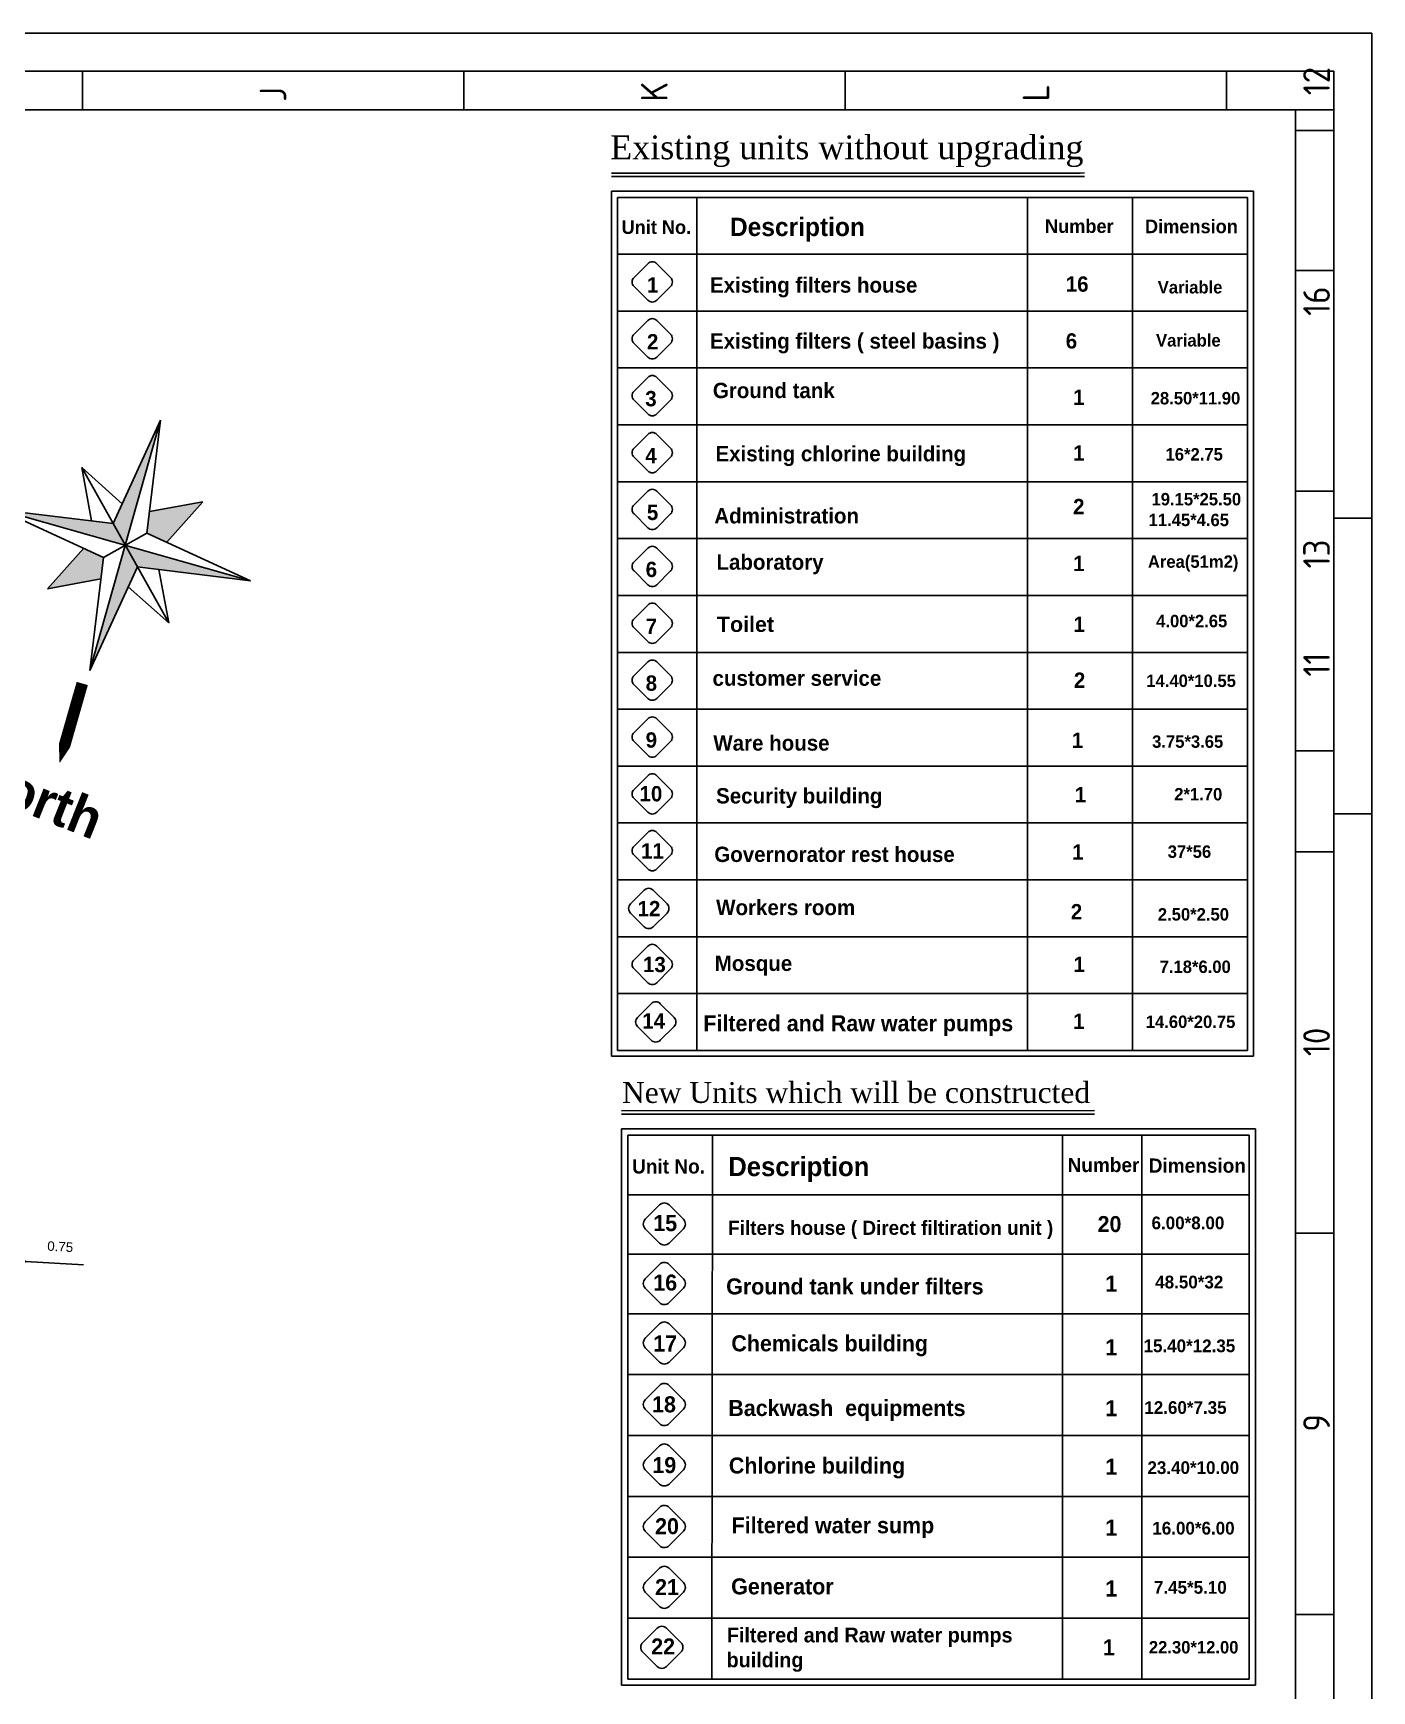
# Model space of a CAD drawing. Header units: inches. Extents: x 17 to 217, y 4 to 204.
# Drawn here: x 147.1 to 217.3, y 116.5 to 203.5 of the extents above; entities that cross this region are included whole.
import ezdxf

# ---------------------------------------------------------------- set-up
doc = ezdxf.new("R2010")
doc.units = ezdxf.units.IN
doc.header["$MEASUREMENT"] = 0
for name, color, linetype in [('035', 5, 'Continuous'), ('LAYER4', 34, 'Continuous'), ('TEXT', 6, 'Continuous')]:
    doc.layers.add(name, color=color, linetype=linetype)
doc.styles.add('Annotative', font='arial.ttf')
doc.styles.add('english', font='times.ttf')
doc.styles.add('ISO Proportional', font='isocp.shx')
doc.styles.add('ROMANTIC', font='romab___.ttf')
doc.styles.get("Standard").update_dxf_attribs({"font": 'arial.ttf'})
doc.dimstyles.new('basem', dxfattribs={"dimtxt": 1.5, "dimasz": 0.5, "dimexe": 1.25, "dimexo": 0.625, "dimtad": 1, "dimzin": 1, "dimdsep": 46, "dimlunit": 6, "dimtxsty": 'Standard', "dimcen": 0.3, "dimse1": 1, "dimse2": 1, "dimadec": 0, "dimazin": 0, "dimtfac": 1, "dimtmove": 0, "dimatfit": 3, "dimfxl": 1, "dimtolj": 1, "dimtzin": 0, "dimarcsym": 0})

# ---------------------------------------------------------------- blocks, each defined once
blk = doc.blocks.new('*D70')
at = {"color": 0, "lineweight": -2, "transparency": 16777216}
for p, q in [((144.948, 139.175), (144.449, 139.205)), ((145.447, 139.146), (146.183, 139.103)), ((146.682, 139.074), (149.729, 138.896))]:
    blk.add_line(p, q, dxfattribs=at)
at = {"color": 0, "transparency": 16777216}
for points in [[(144.953, 139.259), (144.943, 139.092), (145.447, 139.146)], [(146.687, 139.157), (146.677, 138.991), (146.183, 139.103)]]:
    blk.add_solid(points, dxfattribs=at)
at = {"layer": 'Defpoints', "color": 0, "transparency": 16777216}
for p in [(145.484, 139.784, 0.071), (146.22, 139.741, 0.058), (146.183, 139.103)]:
    blk.add_point(p, dxfattribs=at)
at = {"color": 0, "transparency": 16777216, "insert": (148.507, 139.849), "char_height": 1.5, "attachment_point": 5, "rotation": 356.65533, "style": 'Annotative'}
blk.add_mtext('\\A1;{\\H0.33333x;0.75}', dxfattribs=at)

msp = doc.modelspace()

# ---------------------------------------------------------------- hatches: boundary and pattern name
at = {"layer": 'LAYER4', "linetype": 'Continuous'}
h = msp.add_hatch(color=256, dxfattribs=at)
h.paths.add_polyline_path([(150.642, 174.879), (150.779, 176.011), (149.743, 176.487), (147.841, 174.369)])
h.paths.add_polyline_path([(153.191, 178.414), (153.053, 177.282), (154.089, 176.806), (155.991, 178.924)])
h.paths.add_polyline_path([(153.773, 183.21), (151.281, 177.783), (151.916, 176.646)])
h.paths.add_polyline_path([(151.916, 176.646), (151.281, 177.783), (145.352, 178.503)])
h.paths.add_polyline_path([(150.059, 170.082), (152.552, 175.509), (151.916, 176.646)])
h.paths.add_polyline_path([(151.916, 176.646), (152.552, 175.509), (158.48, 174.789)])

# ---------------------------------------------------------------- linework, layer by layer
for p, q in [((19.41, 201.507, -0.445), (215.302, 201.514, -0.409)), ((215.302, 201.514, -0.409), (215.298, 6.452, -0.445)), ((177.415, 196.176, -0.445), (202.226, 196.194, -0.445)), ((177.415, 196.176, -0.445), (202.006, 196.176, -0.445)), ((177.415, 195.995, -0.445), (202.226, 195.995, -0.445)), ((211.102, 195.216, -0.445), (177.416, 195.216, -0.445)), ((177.416, 195.216, -0.445), (177.416, 152.819, -0.445)), ((211.102, 195.216, -0.445), (177.416, 195.216, -0.445)), ((177.416, 195.216, -0.445), (177.416, 149.836, -0.445)), ((211.042, 195.216, -0.445), (177.416, 195.216, -0.445)), ((211.042, 195.216, -0.445), (177.416, 195.216, -0.445)), ((210.784, 194.898, -0.445), (177.734, 194.898, -0.445)), ((177.734, 194.898, -0.445), (177.734, 153.126, -0.445)), ((210.784, 194.898, -0.445), (177.734, 194.898, -0.445)), ((177.734, 194.898, -0.445), (177.734, 150.142, -0.445)), ((210.724, 194.898, -0.445), (177.734, 194.898, -0.445)), ((210.724, 194.898, -0.445), (177.734, 194.898, -0.445)), ((210.784, 153.126, -0.445), (210.784, 194.898, -0.445)), ((210.784, 150.142, -0.445), (210.784, 194.898, -0.445)), ((211.102, 152.819, -0.445), (211.102, 195.216, -0.445)), ((211.102, 149.836, -0.445), (211.102, 195.216, -0.445)), ((211.102, 149.836, -0.445), (177.416, 149.836, -0.445)), ((177.947, 146.977, -0.445), (202.758, 146.996, -0.445)), ((177.948, 146.797, -0.445), (202.758, 146.797, -0.445)), ((211.202, 146.026, -0.445), (177.948, 146.026, -0.445)), ((177.948, 146.026, -0.445), (177.948, 116.847, -0.445)), ((211.202, 146.026, -0.445), (177.948, 146.026, -0.445)), ((177.948, 146.026, -0.445), (177.948, 116.847, -0.445)), ((211.14, 146.026, -0.445), (177.948, 146.026, -0.445)), ((211.14, 146.026, -0.445), (177.948, 146.026, -0.445)), ((210.87, 145.693, -0.445), (178.281, 145.693, -0.445)), ((178.281, 145.693, -0.445), (178.281, 120.361, -0.445)), ((210.87, 145.693, -0.445), (178.281, 145.693, -0.445)), ((178.281, 145.693, -0.445), (178.281, 117.167, -0.445)), ((210.807, 145.693, -0.445), (178.281, 145.693, -0.445)), ((210.807, 145.693, -0.445), (178.281, 145.693, -0.445)), ((210.87, 120.361, -0.445), (210.87, 145.693, -0.445)), ((210.87, 117.167, -0.445), (210.87, 145.693, -0.445)), ((211.202, 116.847, -0.445), (211.202, 146.026, -0.445)), ((211.202, 116.847, -0.445), (177.948, 116.847, -0.445))]:
    msp.add_line(p, q)
at = {"layer": '035'}
for p, q in [((217.302, 203.514, -0.409), (17.41, 203.507, -0.445)), ((217.302, 203.514, -0.409), (217.298, 4.452, -0.445)), ((149.669, 201.514, -0.409), (149.669, 199.52, -0.409)), ((169.669, 201.514, -0.409), (169.669, 199.52, -0.409)), ((189.669, 201.514, -0.409), (189.669, 199.52, -0.409)), ((209.684, 201.52, -0.409), (209.684, 199.527, -0.409)), ((21.41, 199.507, -0.445), (213.302, 199.488, -0.409)), ((213.302, 199.514, -0.409), (213.298, 8.459, -0.445)), ((213.302, 199.488, -0.409), (215.302, 199.488, -0.409)), ((213.302, 198.398, -0.409), (215.302, 198.398, -0.409)), ((213.302, 191.06, -0.409), (215.302, 191.06, -0.409)), ((213.302, 179.488, -0.409), (215.302, 179.488, -0.409)), ((215.302, 178.064, -0.409), (217.302, 178.064, -0.409)), ((213.302, 165.864, -0.409), (215.302, 165.864, -0.409)), ((215.302, 162.558, -0.409), (217.302, 162.558, -0.409)), ((213.302, 160.558, -0.409), (215.302, 160.558, -0.409)), ((213.302, 140.558, -0.409), (215.302, 140.558, -0.409)), ((213.302, 120.557, -0.409), (215.302, 120.557, -0.409))]:
    msp.add_line(p, q, dxfattribs=at)
at = {"layer": 'LAYER4', "linetype": 'Continuous'}
for p, q in [((150.059, 170.082), (153.773, 183.21)), ((153.773, 183.21), (151.281, 177.783)), ((153.053, 177.282), (153.773, 183.21)), ((149.639, 180.721), (154.194, 172.571)), ((149.639, 180.721), (151.757, 178.819)), ((150.149, 177.921), (149.639, 180.721)), ((145.352, 178.503), (158.48, 174.789)), ((145.352, 178.503), (151.281, 177.783)), ((145.352, 178.503), (150.779, 176.011)), ((145.352, 178.503), (158.48, 174.789)), ((155.991, 178.924), (153.191, 178.414)), ((154.089, 176.806), (155.991, 178.924)), ((153.053, 177.282), (150.779, 176.011)), ((158.48, 174.789), (153.053, 177.282)), ((158.48, 174.789), (153.053, 177.282)), ((149.743, 176.487), (147.841, 174.369)), ((150.059, 170.082), (150.779, 176.011)), ((147.841, 174.369), (150.642, 174.879)), ((152.552, 175.509), (150.059, 170.082)), ((152.552, 175.509), (158.48, 174.789)), ((152.552, 175.509), (158.48, 174.789)), ((153.684, 175.372), (154.194, 172.571)), ((152.076, 174.473), (154.194, 172.571))]:
    msp.add_line(p, q, dxfattribs=at)
msp.add_lwpolyline([(149.662, 169.397, 0.614, 0.614, 0), (148.991, 167.052, 1.228, 0, 0), (148.47, 165.211, 0, 0, 0)], format="xyseb", dxfattribs=at)
at = {"layer": 'TEXT'}
for p, q in [((181.899, 194.898, -0.445), (181.899, 153.126, -0.445)), ((181.899, 194.898, -0.445), (181.899, 150.142, -0.445)), ((199.233, 194.898, -0.445), (199.233, 150.142, -0.445)), ((204.744, 194.898, -0.445), (204.744, 150.142, -0.445)), ((210.784, 191.914, -0.445), (177.734, 191.914, -0.445)), ((210.784, 191.914, -0.445), (177.734, 191.914, -0.445)), ((210.784, 188.93, -0.445), (177.734, 188.93, -0.445)), ((210.784, 185.947, -0.445), (177.734, 185.947, -0.445)), ((210.784, 185.947, -0.445), (177.734, 185.947, -0.445)), ((210.784, 182.963, -0.445), (177.734, 182.963, -0.445)), ((210.784, 182.963, -0.445), (177.734, 182.963, -0.445)), ((210.784, 179.979, -0.445), (177.734, 179.979, -0.445)), ((210.784, 179.979, -0.445), (177.734, 179.979, -0.445)), ((210.784, 176.996, -0.445), (177.734, 176.996, -0.445)), ((210.784, 176.996, -0.445), (177.734, 176.996, -0.445)), ((210.784, 174.012, -0.445), (177.734, 174.012, -0.445)), ((210.784, 174.012, -0.445), (177.734, 174.012, -0.445)), ((210.784, 174.012, -0.445), (177.734, 174.012, -0.445)), ((210.784, 174.012, -0.445), (177.734, 174.012, -0.445)), ((210.784, 171.028, -0.445), (177.734, 171.028, -0.445)), ((210.784, 171.028, -0.445), (177.734, 171.028, -0.445)), ((210.784, 171.028, -0.445), (177.734, 171.028, -0.445)), ((210.784, 171.028, -0.445), (177.734, 171.028, -0.445)), ((210.784, 168.044, -0.445), (177.734, 168.044, -0.445)), ((210.784, 168.044, -0.445), (177.734, 168.044, -0.445)), ((210.784, 165.061, -0.445), (177.734, 165.061, -0.445)), ((210.784, 165.061, -0.445), (177.734, 165.061, -0.445)), ((210.784, 162.077, -0.445), (177.734, 162.077, -0.445)), ((210.784, 162.077, -0.445), (177.734, 162.077, -0.445)), ((210.784, 159.093, -0.445), (177.734, 159.093, -0.445)), ((210.784, 159.093, -0.445), (177.734, 159.093, -0.445)), ((210.784, 156.109, -0.445), (177.734, 156.109, -0.445)), ((210.784, 156.109, -0.445), (177.734, 156.109, -0.445)), ((210.784, 153.126, -0.89), (177.734, 153.126, -0.89)), ((210.784, 150.142, -0.445), (177.734, 150.142, -0.445)), ((210.784, 150.142, -0.445), (177.734, 150.142, -0.445)), ((210.784, 150.142, -0.445), (177.734, 150.142, -0.445)), ((210.784, 150.142, -0.445), (177.734, 150.142, -0.445)), ((210.784, 150.142, -0.445), (177.734, 150.142, -0.445)), ((210.784, 150.142, -0.445), (177.734, 150.142, -0.445)), ((210.784, 150.142, -0.445), (177.734, 150.142, -0.445)), ((210.784, 150.142, -0.445), (177.734, 150.142, -0.445)), ((210.784, 150.142, -0.445), (177.734, 150.142, -0.445)), ((210.784, 150.142, -0.445), (177.734, 150.142, -0.445)), ((210.784, 150.142, -0.445), (177.734, 150.142, -0.445)), ((210.784, 150.142, -0.445), (177.734, 150.142, -0.445)), ((210.784, 150.142, -0.445), (177.734, 150.142, -0.445)), ((210.784, 150.142, -0.445), (177.734, 150.142, -0.445)), ((210.784, 150.142, -0.445), (177.734, 150.142, -0.445)), ((210.784, 150.142, -0.445), (177.734, 150.142, -0.445)), ((210.784, 150.142, -0.445), (177.734, 150.142, -0.445)), ((210.784, 150.142, -0.445), (177.734, 150.142, -0.445)), ((210.784, 150.142, -0.445), (177.734, 150.142, -0.445)), ((210.784, 150.142, -0.445), (177.734, 150.142, -0.445)), ((210.784, 150.142, -0.445), (177.734, 150.142, -0.445)), ((210.784, 150.142, -0.445), (177.734, 150.142, -0.445)), ((210.784, 150.142, -0.445), (177.734, 150.142, -0.445)), ((210.784, 150.142, -0.445), (177.734, 150.142, -0.445)), ((182.718, 145.693, -0.445), (182.691, 117.167, -0.445)), ((201.085, 145.693, -0.445), (201.078, 117.167, -0.445)), ((205.233, 145.693, -0.445), (205.233, 117.167, -0.445)), ((210.87, 142.573, -0.445), (178.281, 142.573, -0.445)), ((210.87, 142.573, -0.445), (178.281, 142.573, -0.445)), ((210.87, 139.453, -0.445), (178.281, 139.453, -0.445)), ((210.87, 136.332, -0.445), (178.281, 136.332, -0.445)), ((210.87, 133.138, -0.445), (178.281, 133.138, -0.445)), ((210.87, 133.138, -0.445), (178.281, 133.138, -0.445)), ((210.87, 133.138, -0.445), (178.281, 133.138, -0.445)), ((210.87, 133.138, -0.445), (178.281, 133.138, -0.445)), ((210.87, 133.138, -0.445), (178.281, 133.138, -0.445)), ((210.87, 133.138, -0.445), (178.281, 133.138, -0.445)), ((210.87, 133.138, -0.445), (178.281, 133.138, -0.445)), ((210.87, 129.944, -0.445), (178.281, 129.944, -0.445)), ((210.87, 129.944, -0.445), (178.281, 129.944, -0.445)), ((210.87, 129.944, -0.445), (178.281, 129.944, -0.445)), ((210.87, 129.944, -0.445), (178.281, 129.944, -0.445)), ((210.87, 129.944, -0.445), (178.281, 129.944, -0.445)), ((210.87, 129.944, -0.445), (178.281, 129.944, -0.445)), ((210.87, 129.944, -0.445), (178.281, 129.944, -0.445)), ((210.87, 126.75, -0.445), (178.281, 126.75, -0.445)), ((210.87, 126.75, -0.445), (178.281, 126.75, -0.445)), ((210.87, 126.75, -0.445), (178.281, 126.75, -0.445)), ((210.87, 126.75, -0.445), (178.281, 126.75, -0.445)), ((210.87, 126.75, -0.445), (178.281, 126.75, -0.445)), ((210.87, 126.75, -0.445), (178.281, 126.75, -0.445)), ((210.87, 126.75, -0.445), (178.281, 126.75, -0.445)), ((210.87, 126.75, -0.445), (178.281, 126.75, -0.445)), ((210.87, 126.75, -0.445), (178.281, 126.75, -0.445)), ((210.87, 126.75, -0.445), (178.281, 126.75, -0.445)), ((210.87, 126.75, -0.445), (178.281, 126.75, -0.445)), ((210.87, 126.75, -0.445), (178.281, 126.75, -0.445)), ((210.87, 126.75, -0.445), (178.281, 126.75, -0.445)), ((210.87, 123.556, -0.445), (178.281, 123.556, -0.445)), ((210.87, 120.361, -0.445), (178.281, 120.361, -0.445)), ((210.87, 120.361, -0.445), (178.281, 120.361, -0.445)), ((210.87, 120.361, -0.445), (178.281, 120.361, -0.445)), ((210.87, 120.361, -0.445), (178.281, 120.361, -0.445)), ((210.87, 120.361, -0.445), (178.281, 120.361, -0.445)), ((210.87, 120.361, -0.445), (178.281, 120.361, -0.445)), ((210.87, 120.361, -0.445), (178.281, 120.361, -0.445)), ((210.87, 120.361, -0.445), (178.281, 120.361, -0.445)), ((210.87, 117.167, -0.445), (178.281, 117.167, -0.445))]:
    msp.add_line(p, q, dxfattribs=at)
at = {"layer": 'TEXT', "elevation": -0.445}
for points in [[(179.321, 189.505), (178.603, 190.223, -0.414214), (178.603, 190.702), (179.321, 191.42, -0.414214), (179.8, 191.42), (180.518, 190.702, -0.414214), (180.518, 190.223), (179.8, 189.505, -0.414214)], [(179.321, 189.505), (178.603, 190.223, -0.414214), (178.603, 190.702), (179.321, 191.42, -0.414214), (179.8, 191.42), (180.518, 190.702, -0.414214), (180.518, 190.223), (179.8, 189.505, -0.414214)], [(179.321, 186.521), (178.603, 187.239, -0.414214), (178.603, 187.718), (179.321, 188.436, -0.414214), (179.8, 188.436), (180.518, 187.718, -0.414214), (180.518, 187.239), (179.8, 186.521, -0.414214)], [(179.321, 186.521), (178.603, 187.239, -0.414214), (178.603, 187.718), (179.321, 188.436, -0.414214), (179.8, 188.436), (180.518, 187.718, -0.414214), (180.518, 187.239), (179.8, 186.521, -0.414214)], [(179.321, 183.538), (178.603, 184.256, -0.414214), (178.603, 184.734), (179.321, 185.452, -0.414214), (179.8, 185.452), (180.518, 184.734, -0.414214), (180.518, 184.256), (179.8, 183.538, -0.414214)], [(179.321, 183.538), (178.603, 184.256, -0.414214), (178.603, 184.734), (179.321, 185.452, -0.414214), (179.8, 185.452), (180.518, 184.734, -0.414214), (180.518, 184.256), (179.8, 183.538, -0.414214)], [(179.321, 180.547), (178.603, 181.265, -0.414214), (178.603, 181.744), (179.321, 182.462, -0.414214), (179.8, 182.462), (180.518, 181.744, -0.414214), (180.518, 181.265), (179.8, 180.547, -0.414214)], [(179.321, 180.547), (178.603, 181.265, -0.414214), (178.603, 181.744), (179.321, 182.462, -0.414214), (179.8, 182.462), (180.518, 181.744, -0.414214), (180.518, 181.265), (179.8, 180.547, -0.414214)], [(179.321, 177.57), (178.603, 178.288, -0.414214), (178.603, 178.767), (179.321, 179.485, -0.414214), (179.8, 179.485), (180.518, 178.767, -0.414214), (180.518, 178.288), (179.8, 177.57, -0.414214)], [(179.321, 177.57), (178.603, 178.288, -0.414214), (178.603, 178.767), (179.321, 179.485, -0.414214), (179.8, 179.485), (180.518, 178.767, -0.414214), (180.518, 178.288), (179.8, 177.57, -0.414214)], [(179.321, 174.579), (178.603, 175.297, -0.414214), (178.603, 175.776), (179.321, 176.494, -0.414214), (179.8, 176.494), (180.518, 175.776, -0.414214), (180.518, 175.297), (179.8, 174.579, -0.414214)], [(179.321, 174.579), (178.603, 175.297, -0.414214), (178.603, 175.776), (179.321, 176.494, -0.414214), (179.8, 176.494), (180.518, 175.776, -0.414214), (180.518, 175.297), (179.8, 174.579, -0.414214)], [(179.321, 171.596), (178.603, 172.314, -0.414214), (178.603, 172.792), (179.321, 173.51, -0.414214), (179.8, 173.51), (180.518, 172.792, -0.414214), (180.518, 172.314), (179.8, 171.596, -0.414214)], [(179.321, 171.596), (178.603, 172.314, -0.414214), (178.603, 172.792), (179.321, 173.51, -0.414214), (179.8, 173.51), (180.518, 172.792, -0.414214), (180.518, 172.314), (179.8, 171.596, -0.414214)], [(179.321, 168.612), (178.603, 169.33, -0.414214), (178.603, 169.809), (179.321, 170.527, -0.414214), (179.8, 170.527), (180.518, 169.809, -0.414214), (180.518, 169.33), (179.8, 168.612, -0.414214)], [(179.321, 168.612), (178.603, 169.33, -0.414214), (178.603, 169.809), (179.321, 170.527, -0.414214), (179.8, 170.527), (180.518, 169.809, -0.414214), (180.518, 169.33), (179.8, 168.612, -0.414214)], [(179.321, 165.628), (178.603, 166.346, -0.414214), (178.603, 166.825), (179.321, 167.543, -0.414214), (179.8, 167.543), (180.518, 166.825, -0.414214), (180.518, 166.346), (179.8, 165.628, -0.414214)], [(179.321, 165.628), (178.603, 166.346, -0.414214), (178.603, 166.825), (179.321, 167.543, -0.414214), (179.8, 167.543), (180.518, 166.825, -0.414214), (180.518, 166.346), (179.8, 165.628, -0.414214)], [(179.321, 162.644), (178.603, 163.363, -0.414214), (178.603, 163.841), (179.321, 164.559, -0.414214), (179.8, 164.559), (180.518, 163.841, -0.414214), (180.518, 163.363), (179.8, 162.644, -0.414214)], [(179.321, 162.644), (178.603, 163.363, -0.414214), (178.603, 163.841), (179.321, 164.559, -0.414214), (179.8, 164.559), (180.518, 163.841, -0.414214), (180.518, 163.363), (179.8, 162.644, -0.414214)], [(179.321, 159.668), (178.603, 160.386, -0.414214), (178.603, 160.865), (179.321, 161.583, -0.414214), (179.8, 161.583), (180.518, 160.865, -0.414214), (180.518, 160.386), (179.8, 159.668, -0.414214)], [(179.321, 159.668), (178.603, 160.386, -0.414214), (178.603, 160.865), (179.321, 161.583, -0.414214), (179.8, 161.583), (180.518, 160.865, -0.414214), (180.518, 160.386), (179.8, 159.668, -0.414214)], [(179.135, 156.635), (178.417, 157.353, -0.414214), (178.417, 157.832), (179.135, 158.55, -0.414214), (179.614, 158.55), (180.332, 157.832, -0.414214), (180.332, 157.353), (179.614, 156.635, -0.414214)], [(179.321, 153.7), (178.603, 154.418, -0.414214), (178.603, 154.897), (179.321, 155.615, -0.414214), (179.8, 155.615), (180.518, 154.897, -0.414214), (180.518, 154.418), (179.8, 153.7, -0.414214)], [(179.321, 153.7), (178.603, 154.418, -0.414214), (178.603, 154.897), (179.321, 155.615, -0.414214), (179.8, 155.615), (180.518, 154.897, -0.414214), (180.518, 154.418), (179.8, 153.7, -0.414214)], [(179.503, 150.68), (178.785, 151.398, -0.414214), (178.785, 151.877), (179.503, 152.595, -0.414214), (179.982, 152.595), (180.7, 151.877, -0.414214), (180.7, 151.398), (179.982, 150.68, -0.414214)], [(179.503, 150.68), (178.785, 151.398, -0.414214), (178.785, 151.877), (179.503, 152.595, -0.414214), (179.982, 152.595), (180.7, 151.877, -0.414214), (180.7, 151.398), (179.982, 150.68, -0.414214)], [(179.941, 140.037), (179.19, 140.788, -0.414214), (179.19, 141.288), (179.941, 142.039, -0.414214), (180.441, 142.039), (181.192, 141.288, -0.414214), (181.192, 140.788), (180.441, 140.037, -0.414214)], [(179.941, 140.037), (179.19, 140.788, -0.414214), (179.19, 141.288), (179.941, 142.039, -0.414214), (180.441, 142.039), (181.192, 141.288, -0.414214), (181.192, 140.788), (180.441, 140.037, -0.414214)], [(179.941, 136.916), (179.19, 137.667, -0.414214), (179.19, 138.168), (179.941, 138.919, -0.414214), (180.441, 138.919), (181.192, 138.168, -0.414214), (181.192, 137.667), (180.441, 136.916, -0.414214)], [(179.941, 136.916), (179.19, 137.667, -0.414214), (179.19, 138.168), (179.941, 138.919, -0.414214), (180.441, 138.919), (181.192, 138.168, -0.414214), (181.192, 137.667), (180.441, 136.916, -0.414214)], [(179.941, 133.796), (179.19, 134.547, -0.414214), (179.19, 135.048), (179.941, 135.799, -0.414214), (180.441, 135.799), (181.192, 135.048, -0.414214), (181.192, 134.547), (180.441, 133.796, -0.414214)], [(179.941, 133.796), (179.19, 134.547, -0.414214), (179.19, 135.048), (179.941, 135.799, -0.414214), (180.441, 135.799), (181.192, 135.048, -0.414214), (181.192, 134.547), (180.441, 133.796, -0.414214)], [(179.941, 130.569), (179.19, 131.32, -0.414214), (179.19, 131.821), (179.941, 132.571, -0.414214), (180.441, 132.571), (181.192, 131.821, -0.414214), (181.192, 131.32), (180.441, 130.569, -0.414214)], [(179.941, 130.569), (179.19, 131.32, -0.414214), (179.19, 131.821), (179.941, 132.571, -0.414214), (180.441, 132.571), (181.192, 131.821, -0.414214), (181.192, 131.32), (180.441, 130.569, -0.414214)], [(179.941, 127.398), (179.19, 128.149, -0.414214), (179.19, 128.649), (179.941, 129.4, -0.414214), (180.441, 129.4), (181.192, 128.649, -0.414214), (181.192, 128.149), (180.441, 127.398, -0.414214)], [(179.941, 127.398), (179.19, 128.149, -0.414214), (179.19, 128.649), (179.941, 129.4, -0.414214), (180.441, 129.4), (181.192, 128.649, -0.414214), (181.192, 128.149), (180.441, 127.398, -0.414214)], [(179.941, 124.17), (179.19, 124.921, -0.414214), (179.19, 125.422), (179.941, 126.173, -0.414214), (180.441, 126.173), (181.192, 125.422, -0.414214), (181.192, 124.921), (180.441, 124.17, -0.414214)], [(179.941, 124.17), (179.19, 124.921, -0.414214), (179.19, 125.422), (179.941, 126.173, -0.414214), (180.441, 126.173), (181.192, 125.422, -0.414214), (181.192, 124.921), (180.441, 124.17, -0.414214)], [(179.941, 120.976), (179.19, 121.727, -0.414214), (179.19, 122.228), (179.941, 122.979, -0.414214), (180.441, 122.979), (181.192, 122.228, -0.414214), (181.192, 121.727), (180.441, 120.976, -0.414214)], [(179.941, 120.976), (179.19, 121.727, -0.414214), (179.19, 122.228), (179.941, 122.979, -0.414214), (180.441, 122.979), (181.192, 122.228, -0.414214), (181.192, 121.727), (180.441, 120.976, -0.414214)], [(179.812, 117.831), (179.061, 118.582, -0.414214), (179.061, 119.082), (179.812, 119.833, -0.414214), (180.313, 119.833), (181.064, 119.082, -0.414214), (181.064, 118.582), (180.313, 117.831, -0.414214)], [(179.812, 117.831), (179.061, 118.582, -0.414214), (179.061, 119.082), (179.812, 119.833, -0.414214), (180.313, 119.833), (181.064, 119.082, -0.414214), (181.064, 118.582), (180.313, 117.831, -0.414214)]]:
    msp.add_lwpolyline(points, format="xyb", close=True, dxfattribs=at)

# ---------------------------------------------------------------- texts
at = {"style": 'ROMANTIC'}
for s, height, p in [('Unit No.', 0.7129, (177.947, 192.98, -0.445)), ('Number', 0.7129, (200.156, 193.032, -0.445)), ('Dimension', 0.7129, (205.402, 193.02, -0.445)), ('1', 0.804, (179.282, 189.906, -0.445)), ('Existing filters house', 0.8044, (182.586, 189.899, -0.445)), ('16', 0.8044, (201.246, 189.949, -0.445)), ('Variable', 0.6516, (206.073, 189.858, -0.445)), ('2', 0.804, (179.282, 186.922, -0.445)), ('Existing filters ( steel basins )', 0.8044, (182.586, 186.962, -0.445)), ('6', 0.804, (201.246, 186.965, -0.445)), ('Variable', 0.6516, (205.982, 187.073, -0.445)), ('3', 0.804, (179.191, 183.938, -0.445)), ('Ground tank', 0.8044, (182.738, 184.366, -0.445)), ('1', 0.804, (201.633, 184.012, -0.445)), ('28.50*11.90', 0.65157, (205.702, 184.037, -0.445)), (' Existing chlorine building', 0.8044, (182.575, 181.05, -0.445)), ('1', 0.804, (201.633, 181.083, -0.445)), ('4', 0.804, (179.196, 180.948, -0.445)), ('16*2.75', 0.6516, (206.483, 181.093, -0.445)), ('19.15*25.50', 0.65157, (205.746, 178.739, -0.445)), ('5', 0.804, (179.277, 177.971, -0.445)), ('Administration', 0.8044, (182.814, 177.792, -0.445)), ('2', 0.804, (201.633, 178.275, -0.445)), ('11.45*4.65', 0.6516, (205.593, 177.65, -0.445)), ('6', 0.804, (179.213, 174.98, -0.445)), ('1', 0.804, (201.633, 175.291, -0.445)), ('Area(51m2)', 0.6516, (205.556, 175.464, -0.445)), ('7', 0.804, (179.213, 171.996, -0.445)), ('1', 0.804, (201.653, 172.101, -0.445)), ('4.00*2.65', 0.6516, (205.988, 172.346, -0.445)), ('8', 0.804, (179.213, 169.013, -0.445)), ('2', 0.804, (201.672, 169.165, -0.445)), ('14.40*10.55', 0.65157, (205.472, 169.211, -0.445)), ('9', 0.804, (179.213, 166.029, -0.445)), ('1', 0.804, (201.566, 166.017, -0.445)), ('3.75*3.65', 0.6516, (205.777, 166.022, -0.445)), ('10', 0.8044, (178.89, 163.21, -0.445)), ('1', 0.804, (201.718, 163.159, -0.445)), ('2*1.70', 0.6516, (206.938, 163.261, -0.445)), ('11', 0.8044, (178.97, 160.213, -0.445)), ('1', 0.804, (201.585, 160.154, -0.445)), ('37*56', 0.6516, (206.596, 160.248, -0.445)), ('12', 0.8044, (178.787, 157.182, -0.445)), ('2', 0.804, (201.512, 157.021, -0.445)), ('2.50*2.50', 0.6516, (206.077, 156.958, -0.445)), ('13', 0.8044, (179.072, 154.251, -0.445)), ('1', 0.804, (201.652, 154.257, -0.445)), ('7.18*6.00', 0.6516, (206.173, 154.207, -0.445)), ('14', 0.8044, (179.035, 151.293, -0.445)), ('1', 0.804, (201.635, 151.278, -0.445)), ('14.60*20.75', 0.65157, (205.443, 151.322, -0.445)), ('Unit No.', 0.7455, (178.503, 143.688, -0.445)), ('Number', 0.7455, (201.343, 143.761, -0.445)), ('Dimension', 0.7455, (205.601, 143.73, -0.445)), ('15', 0.8412, (179.612, 140.665, -0.445)), ('Filters house ( Direct filtiration unit )', 0.74027, (183.541, 140.47, -0.445)), ('20', 0.8412, (202.916, 140.614, -0.445)), ('6.00*8.00', 0.6671, (205.746, 140.762, -0.445)), ('16', 0.8412, (179.612, 137.545, -0.445)), ('1', 0.841, (203.322, 137.494, -0.445)), ('48.50*32', 0.6671, (205.939, 137.661, -0.445)), ('Ground tank under filters', 0.84122, (183.436, 137.345, -0.445)), ('17', 0.8412, (179.608, 134.35, -0.445)), ('1', 0.841, (203.322, 134.151, -0.445)), ('15.40*12.35', 0.66705, (205.327, 134.313, -0.445)), ('18', 0.8412, (179.549, 131.158, -0.445)), ('1', 0.841, (203.322, 130.956, -0.445)), ('12.60*7.35', 0.6671, (205.368, 131.076, -0.445)), ('19', 0.8412, (179.566, 127.97, -0.445)), ('1', 0.841, (203.322, 127.884, -0.445)), ('23.40*10.00', 0.66705, (205.531, 127.924, -0.445)), ('20', 0.8412, (179.706, 124.762, -0.445)), ('1', 0.841, (203.322, 124.69, -0.445)), ('16.00*6.00', 0.6671, (205.788, 124.747, -0.445)), ('21', 0.8412, (179.706, 121.568, -0.445)), ('1', 0.841, (203.322, 121.496, -0.445)), ('7.45*5.10', 0.6671, (205.871, 121.642, -0.445)), ('22', 0.8412, (179.502, 118.455, -0.445)), ('1', 0.841, (203.193, 118.408, -0.445)), ('22.30*12.00', 0.65157, (205.606, 118.508, -0.445))]:
    msp.add_text(s, height=height, dxfattribs=at).set_placement(p)
at = {"linetype": 'ByBlock', "style": 'ROMANTIC'}
for s, height, p in [('customer service', 0.8044, (182.722, 169.273, -0.445)), ('Ware house', 0.8044, (182.762, 165.872, -0.445)), ('Governorator rest house', 0.8044, (182.813, 160.031, -0.445)), ('Workers room', 0.8044, (182.91, 157.243, -0.445)), ('Chemicals building', 0.84122, (183.708, 134.358, -0.445)), ('Backwash  equipments', 0.84122, (183.548, 130.965, -0.445)), ('Generator', 0.8412, (183.698, 121.608, -0.445)), ('Filtered and Raw water pumps', 0.77566, (183.471, 119.088, -0.445)), ('building ', 0.7757, (183.457, 117.784, -0.445))]:
    msp.add_text(s, height=height, dxfattribs=at).set_placement(p)
at = {"style": 'ROMANTIC'}
msp.add_text('North', height=2.0148, rotation=338.27113, dxfattribs=at).set_placement((143.551, 163.843))
at = {"attachment_point": 1, "style": 'ROMANTIC'}
for s, insert, char_height, width in [('Description', (183.633, 193.831, -0.445), 0.96244, 13.29951), ('Laboratory', (182.927, 176.169, -0.445), 0.8044, 19.66903), ('{\\fArial|b1|i0|c0|p34;Toilet}', (182.95, 172.905, -0.445), 0.8044, 12.07066), ('Security building', (182.907, 163.905, -0.445), 0.8044, 19.66903), ('Mosque', (182.837, 155.118, -0.445), 0.8044, 19.66903), ('Filtered and Raw water pumps ', (182.239, 151.991), 0.8412, 16.52053), ('Description', (183.544, 144.557, -0.445), 1.00649, 13.90818), ('Chlorine building', (183.577, 128.791, -0.445), 0.84122, 14.06418), ('Filtered water sump', (183.721, 125.654, -0.445), 0.84122, 13.79285)]:
    msp.add_mtext(s, dxfattribs=dict(at, insert=insert, char_height=char_height, width=width))
at = {"layer": '035', "style": 'ISO Proportional'}
for s, p in [('12', (215.102, 200.255, -0.409)), ('J', (160.367, 199.92, -0.409)), ('K', (180.367, 199.92, -0.409)), ('L', (200.383, 199.927, -0.409)), ('16', (215.102, 188.683, -0.409)), ('13', (215.102, 175.434, -0.409)), ('11', (215.102, 169.753, -0.409)), ('10', (215.102, 149.847, -0.409)), ('9', (215.102, 130.142, -0.409))]:
    msp.add_text(s, height=1.4, rotation=90, dxfattribs=at).set_placement(p)
at = {"layer": 'TEXT', "ltscale": 0.4, "style": 'english'}
for s, height, p in [('Existing units without upgrading', 1.25088, (177.353, 196.899, -0.445)), ('New Units which will be constructed', 1.09393, (177.973, 147.391, -0.445))]:
    msp.add_text(s, height=height, dxfattribs=at).set_placement(p)

# ---------------------------------------------------------------- dimensions: what is measured, and where the dimension line sits
dim = msp.add_aligned_dim(p1=(145.484, 139.784, 0.071), p2=(146.22, 139.741, 0.058), distance=-0.639, text='{\\H0.33333x;0.75}', dimstyle='basem', override={"dimtxsty": 'Annotative'})
dim.commit()
dim.dimension.update_dxf_attribs({"geometry": '*D70', "text_midpoint": (148.507, 139.849)})

doc.saveas('drawing.dxf')
